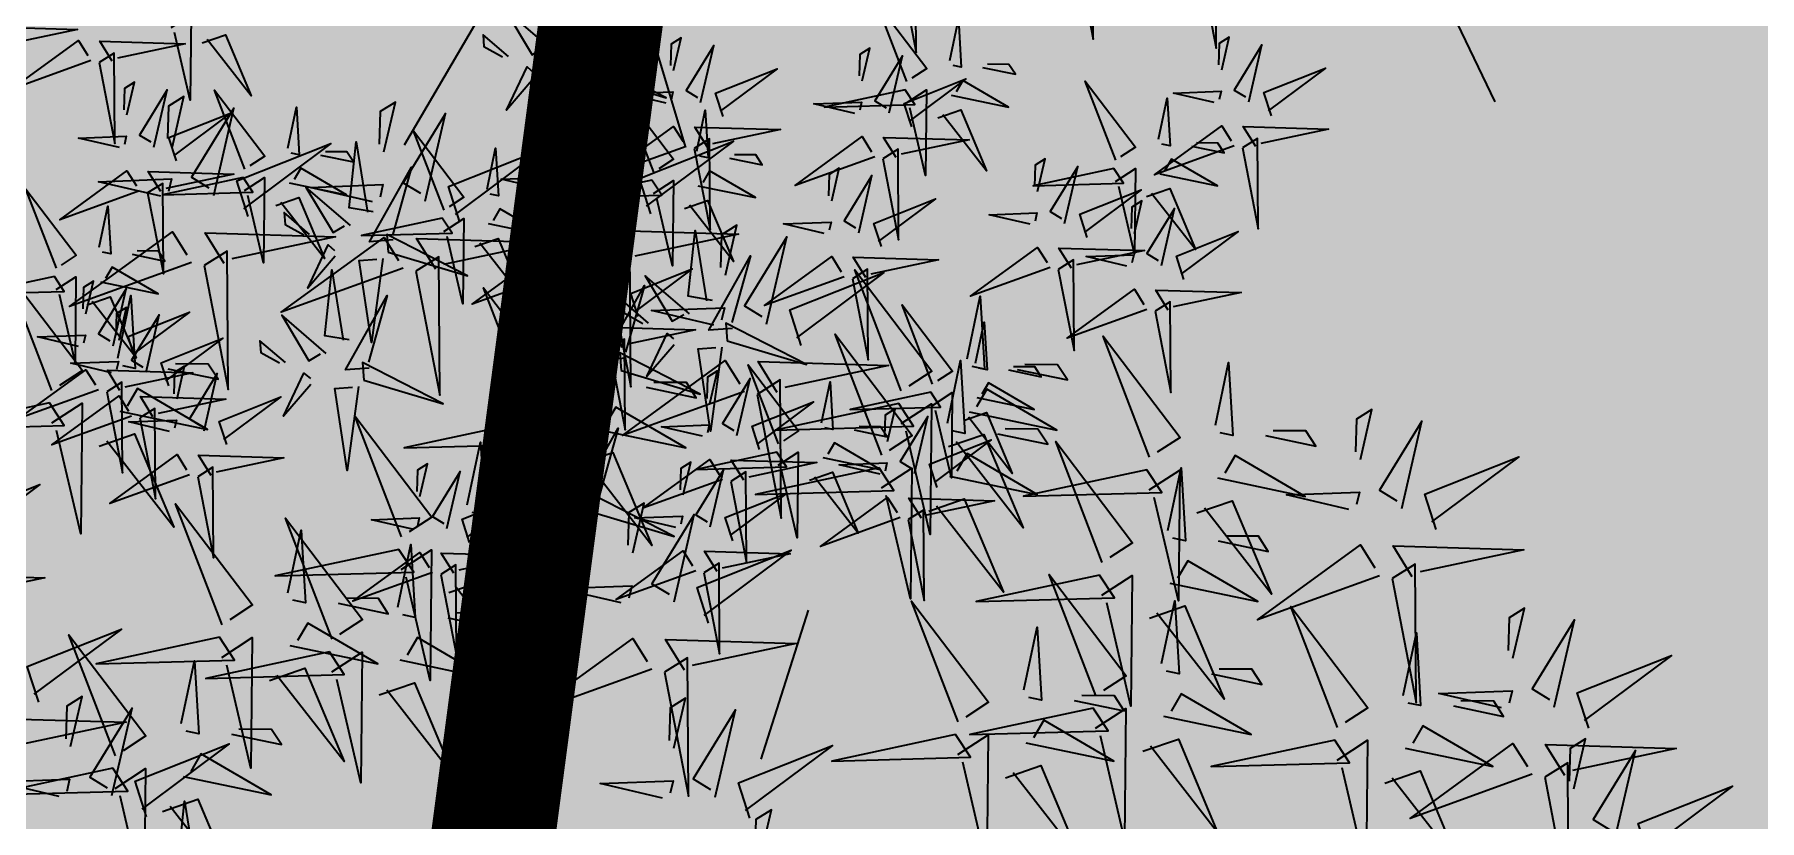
# Model space of a CAD drawing. Header units: millimetres. Extents: x -176651 to 424033, y -469666 to 486614.
# Drawn here: x 113558 to 114115, y 101432 to 101686 of the extents above; entities that cross this region are included whole.
import ezdxf

# ---------------------------------------------------------------- set-up
doc = ezdxf.new("R2010")
doc.units = ezdxf.units.MM
doc.linetypes.add('1625E_Roof Plan$0$DASHED', pattern=[0.75, 0.5, -0.25])
doc.layers.add('1625_East Villa$0$ad-Landscape', color=8, linetype='Continuous', lineweight=35)
doc.layers.add('1625_East Villa$0$ad-Verandah', color=8, linetype='Continuous')
doc.layers.add('1625E_Roof Plan$0$ad-Secondary Roof', color=8, linetype='Continuous')

# ---------------------------------------------------------------- blocks, each defined once
blk = doc.blocks.new('1625_East Villa$0$A$C06C421F0')
at = {"layer": '1625_East Villa$0$ad-Landscape'}
blk.add_lwpolyline([(359.97, 353.42, 35.98, 14.39, 0), (298.66, 288.34, 14.39, 0.72, 0), (232.52, 277.95, 0, 0, 0), (271.88, 277.95, 0, 0, 0), (247.36, 195.69, 0, 0, 0), (252.2, 178.52, 0, 0, 0), (340.29, 120.22, 0, 0, 0), (315.77, 140.56, 0, 0, 0), (359.97, 144.17, 0, 0, 0), (315.77, 140.56, 0, 0, 0), (252.2, 178.52, 0, 0, 0), (286.4, 71.86, 0, 0, 0), (237.36, 27.57, 0, 0, 0), (288.98, 71.86, 0, 0, 0), (301.25, 27.57, 0, 0, 0), (293.82, 6.78, 0, 0, 0), (306.09, 27.57, 0, 0, 0), (347.71, 3.62, 0, 0, 0), (306.09, 27.57, 0, 0, 0), (396.76, 0, 0, 0, 0)], format="xyseb", dxfattribs=at)
blk.add_lwpolyline([(441.94, 239.94), (465.89, 220.25), (469.51, 137), (462.28, 109.9), (445.1, 73.12), (424.76, 41.49), (400.81, 4.71)], dxfattribs=at)
blk = doc.blocks.new('1625_East Villa$0$bamboo')
at = {"layer": '1625_East Villa$0$ad-Landscape', "color": 76}
for p, q in [((43.5, 73), (278.2, 631.2)), ((-12.4, 39.5), (-247.1, 564.2))]:
    blk.add_line(p, q, dxfattribs=at)
at = {"layer": '1625_East Villa$0$ad-Landscape', "color": 62}
blk.add_line((-124.2, -652.6), (-157.7, -842.3), dxfattribs=at)
at = {"layer": '1625_East Villa$0$ad-Landscape', "color": 76}
for points in [[(103.7, 1424.7), (54.4, 1572.3), (77.9, 1403.4), (103.7, 1424.7)], [(-387.8, 1356.5), (-437.1, 1504.1), (-413.6, 1335.2), (-387.8, 1356.5)], [(119.4, 1423.2), (261.4, 1496.7), (147.9, 1388.7), (126.6, 1414.5)], [(581.6, 1302), (532.2, 1449.6), (555.7, 1280.7), (581.6, 1302)], [(-372, 1355), (-230.1, 1428.5), (-343.6, 1320.5), (-364.9, 1346.4)], [(-160.7, 1284.9), (-160, 1444.8), (-116.9, 1294.1), (-149.7, 1287.2)], [(79.4, 1419.1), (107.8, 1384.6), (-52.4, 1368.4), (70.8, 1412)], [(597.3, 1300.4), (739.2, 1374), (625.7, 1265.9), (604.4, 1291.8)], [(-756.4, 1206.5), (-805.8, 1354.1), (-782.2, 1185.2), (-756.4, 1206.5)], [(-412.1, 1350.9), (-383.7, 1316.4), (-543.9, 1300.2), (-420.7, 1343.8)], [(-70.9, 1292.4), (-27.7, 1358.5), (-55.4, 1272.9), (-68.6, 1281.5)], [(57.7, 1357.7), (77.5, 1316.1), (-31.5, 1255.3), (64.8, 1349.1)], [(167.7, 1347.1), (246.3, 1339.5), (157.6, 1324.2), (159.1, 1340)], [(704.4, 1206.5), (655.1, 1354.1), (678.6, 1185.2), (704.4, 1206.5)], [(-415.1, 1179.2), (-464.4, 1326.8), (-440.9, 1157.9), (-415.1, 1179.2)], [(103.3, 1337.4), (92.8, 1227.4), (133.3, 1318.7), (110.4, 1328.8)], [(772.7, 1165.6), (723.3, 1313.2), (746.9, 1144.3), (772.7, 1165.6)], [(-740.7, 1205), (-598.8, 1278.5), (-712.2, 1170.5), (-733.6, 1196.4)], [(-433.8, 1289.5), (-414, 1248), (-523, 1187.1), (-426.7, 1280.9)], [(-323.8, 1278.9), (-245.2, 1271.3), (-333.9, 1256.1), (-332.4, 1271.8)], [(-169.3, 1271.7), (-323, 1296.4), (-162.4, 1238.9), (-169.3, 1271.7)], [(161.7, 1284.2), (155.7, 1221.3), (172.9, 1235.5), (168.8, 1275.6)], [(557.2, 1296.4), (585.7, 1261.9), (425.4, 1245.7), (548.6, 1289.3)], [(720.2, 1205), (862.1, 1278.5), (748.6, 1170.5), (727.3, 1196.4)], [(-500.1, 1137.3), (-534, 1108.2), (-553.5, 1268), (-507.4, 1145.8)], [(-388.2, 1269.3), (-398.7, 1159.2), (-358.2, 1250.5), (-381.1, 1260.6)], [(-175.7, 1247.6), (-131.9, 1256.8), (-191.9, 1107.3), (-173.4, 1236.6)], [(-18, 1257.9), (35, 1223.4), (30.4, 1245.3), (-7, 1260.2)], [(-561.9, 1157.8), (-603.1, 1137.1), (-666.2, 1244.8), (-570.4, 1150.5)], [(-399.4, 1177.7), (-257.4, 1251.3), (-370.9, 1143.2), (-392.2, 1169.1)], [(-92.2, 1230.9), (0.4, 1170.5), (-61.7, 1248.7), (-81.3, 1233.2)], [(303.5, 1094), (304.2, 1253.9), (347.3, 1103.2), (314.4, 1096.3)], [(535.5, 1235), (555.3, 1193.4), (446.4, 1132.5), (542.6, 1226.4)], [(788.4, 1164.1), (930.3, 1237.6), (816.9, 1129.6), (795.5, 1155.5)], [(-329.8, 1216), (-335.8, 1153.1), (-318.6, 1167.3), (-322.7, 1207.4)], [(581.2, 1214.7), (570.7, 1104.6), (611.1, 1195.9), (588.3, 1206.1)], [(645.6, 1224.3), (724.2, 1216.7), (635.4, 1201.5), (637, 1217.2)], [(-780.7, 1200.9), (-752.3, 1166.4), (-912.5, 1150.2), (-789.3, 1193.8)], [(-131.4, 1199.8), (-85.3, 1198.1), (-81.9, 1073.4), (-120.4, 1202.1)], [(680.1, 1200.9), (708.6, 1166.4), (548.3, 1150.2), (671.5, 1193.8)], [(-439.4, 1173.7), (-411, 1139.2), (-571.2, 1122.9), (-448, 1166.6)], [(-174.3, 1012.2), (-173.7, 1172.1), (-130.6, 1021.4), (-163.4, 1014.5)], [(-494, 1113.1), (-347.5, 1165.5), (-515.9, 1138.5), (-494, 1113.1)], [(393.3, 1101.5), (436.5, 1167.6), (408.8, 1082), (395.6, 1090.6)], [(748.4, 1160), (776.8, 1125.5), (616.6, 1109.3), (739.8, 1152.9)], [(639.6, 1161.5), (633.5, 1098.6), (650.8, 1112.8), (646.7, 1152.8)], [(-802.5, 1139.6), (-782.6, 1098), (-891.6, 1037.1), (-795.3, 1130.9)], [(-692.4, 1128.9), (-613.8, 1121.3), (-702.5, 1106.1), (-701, 1121.8)], [(658.4, 1139.6), (678.2, 1098), (569.2, 1037.1), (665.5, 1130.9)], [(768.4, 1128.9), (847.1, 1121.3), (758.3, 1106.1), (759.8, 1121.8)], [(-773.2, 987.3), (-807.1, 958.2), (-826.6, 1118), (-780.4, 995.8)], [(-756.8, 1119.3), (-767.3, 1009.2), (-726.8, 1100.5), (-749.7, 1110.6)], [(-581.3, 1111.7), (-691.5, 1120), (-599.4, 1081.4), (-589.8, 1104.4)], [(-461.1, 1112.3), (-441.3, 1070.7), (-550.3, 1009.8), (-454, 1103.7)], [(-155.7, 961.1), (-205, 1108.7), (-181.5, 939.8), (-155.7, 961.1)], [(294.9, 1080.8), (141.2, 1105.5), (301.8, 1048), (294.9, 1080.8)], [(704, 1119.3), (693.5, 1009.2), (734, 1100.5), (711.2, 1110.6)], [(892.5, 987.3), (858.6, 958.2), (839.1, 1118), (885.2, 995.8)], [(-495.2, 1097.3), (-418.8, 957), (-529.1, 1068.2), (-503.7, 1090.1)], [(-415.5, 1092), (-426, 981.9), (-385.5, 1073.2), (-408.4, 1083.4)], [(-365.5, 930.4), (-364.8, 1090.2), (-321.7, 939.6), (-354.5, 932.7)], [(-351.1, 1101.6), (-272.5, 1094), (-361.2, 1078.8), (-359.7, 1094.5)], [(-84.5, 1019.7), (-41.3, 1085.8), (-69, 1000.1), (-82.2, 1008.8)], [(726.6, 1098.6), (746.5, 1057), (637.5, 996.2), (733.8, 1090)], [(830.7, 1007.8), (789.5, 987.1), (726.4, 1094.8), (822.2, 1000.5)], [(836.7, 1088), (915.3, 1080.4), (826.6, 1065.2), (828.1, 1080.9)], [(-698.4, 1066), (-704.4, 1003.1), (-687.2, 1017.3), (-691.3, 1057.4)], [(288.5, 1056.7), (332.3, 1065.9), (272.3, 916.4), (290.8, 1045.7)], [(446.2, 1067), (499.2, 1032.5), (494.6, 1054.4), (457.2, 1069.3)], [(762.4, 1066), (756.4, 1003.1), (773.6, 1017.3), (769.5, 1057.4)], [(772.3, 1078.4), (761.8, 968.3), (802.3, 1059.6), (779.4, 1069.7)], [(-633.3, 1052.3), (-696.3, 1057), (-681.8, 1040.1), (-641.8, 1045)], [(-570.3, 1047.5), (-576.3, 968.8), (-593.4, 1057.2), (-577.6, 1056)], [(372, 1040), (464.6, 979.6), (402.5, 1057.8), (382.9, 1042.3)], [(-357.1, 1038.7), (-363.1, 975.8), (-345.9, 990), (-350, 1030.1)], [(-183, 999), (-336.7, 1023.7), (-176.1, 966.2), (-183, 999)], [(-140, 959.5), (2, 1033.1), (-111.5, 925), (-132.8, 950.9)], [(830.7, 1025.1), (824.7, 962.2), (841.9, 976.4), (837.8, 1016.5)], [(-767.1, 963.1), (-620.5, 1015.5), (-788.9, 988.5), (-767.1, 963.1)], [(-275.7, 937.9), (-232.5, 1004), (-260.1, 918.3), (-273.4, 927)], [(289.9, 848.6), (290.5, 1008.4), (333.6, 857.8), (300.8, 850.9)], [(332.8, 1008.9), (378.9, 1007.2), (382.3, 882.5), (343.8, 1011.2)], [(898.5, 963.1), (1045.1, 1015.5), (876.7, 988.5), (898.5, 963.1)], [(-189.3, 974.8), (-145.6, 984), (-205.5, 834.6), (-187, 963.9)], [(-31.6, 985.2), (21.3, 950.7), (16.7, 972.5), (-20.7, 987.5)], [(-105.9, 958.2), (-13.2, 897.8), (-75.4, 976), (-94.9, 960.5)], [(811.3, 961.7), (701, 970), (793.1, 931.4), (802.8, 954.4)], [(-768.3, 947.3), (-691.9, 807), (-802.2, 918.2), (-776.8, 940.1)], [(-374.1, 917.2), (-527.8, 941.9), (-367.2, 884.4), (-374.1, 917.2)], [(-180, 955.5), (-151.6, 921), (-311.8, 904.8), (-188.6, 948.4)], [(897.3, 947.3), (973.8, 807), (863.4, 918.2), (888.9, 940.1)], [(-592.6, 770.2), (-641.9, 917.8), (-618.4, 748.9), (-592.6, 770.2)], [(-145, 927.1), (-99, 925.4), (-95.6, 800.6), (-134.1, 929.4)], [(379.6, 856.1), (422.9, 922.2), (395.2, 836.5), (381.9, 845.1)], [(745.4, 783.8), (696, 931.4), (719.6, 762.5), (745.4, 783.8)], [(-380.5, 893), (-336.7, 902.2), (-396.6, 752.7), (-378.2, 882.1)], [(-297, 876.4), (-204.4, 816), (-266.5, 894.2), (-286.1, 878.7)], [(-201.7, 894.1), (-181.9, 852.5), (-290.9, 791.6), (-194.6, 885.5)], [(-222.7, 903.4), (-169.8, 868.9), (-174.4, 890.7), (-211.8, 905.7)], [(182.5, 782.8), (148.6, 753.6), (129.1, 913.5), (175.2, 791.2)], [(759.2, 902.3), (696.2, 907), (710.8, 890.1), (750.8, 895)], [(822.2, 897.5), (816.2, 818.8), (799.2, 907.2), (815, 906)], [(-156.1, 873.8), (-166.6, 763.7), (-126.1, 855), (-149, 865.2)], [(-91.7, 883.5), (-13.1, 875.8), (-101.8, 860.6), (-100.3, 876.4)], [(120.7, 803.3), (79.5, 782.6), (16.5, 890.3), (112.2, 796)], [(564.8, 755.5), (530.9, 726.4), (511.4, 886.2), (557.5, 764)], [(281.2, 835.4), (127.5, 860.1), (288.1, 802.6), (281.2, 835.4)], [(503, 776), (461.8, 755.3), (398.7, 863), (494.5, 768.7)], [(761.1, 782.3), (903, 855.8), (789.6, 747.8), (768.2, 773.7)], [(-576.8, 768.6), (-434.9, 842.2), (-548.4, 734.1), (-569.7, 760)], [(-336.2, 845.3), (-290.1, 843.6), (-286.7, 718.8), (-325.2, 847.6)], [(-97.7, 820.6), (-103.7, 757.7), (-86.5, 771.9), (-90.6, 811.9)], [(188.6, 758.6), (335.2, 810.9), (166.8, 784), (188.6, 758.6)], [(274.9, 811.2), (318.6, 820.4), (258.7, 670.9), (277.2, 800.3)], [(358.3, 794.5), (451, 734.2), (388.8, 812.4), (369.3, 796.8)], [(432.6, 821.6), (485.5, 787.1), (480.9, 808.9), (443.5, 823.9)], [(-199.8, 660.1), (-233.7, 630.9), (-253.2, 790.8), (-207, 668.5)], [(-959.1, 700.5), (-817.2, 774), (-930.7, 666), (-952, 691.8)], [(-261.6, 680.5), (-302.7, 659.9), (-365.8, 767.6), (-270, 673.2)], [(101.4, 757.2), (-8.9, 765.5), (83.2, 726.9), (92.9, 749.9)], [(319.2, 763.5), (365.2, 761.8), (368.6, 637), (330.1, 765.8)], [(570.9, 731.3), (717.4, 783.7), (549, 756.7), (570.9, 731.3)], [(721.1, 778.2), (749.5, 743.7), (589.3, 727.5), (712.5, 771.1)], [(-616.9, 764.6), (-588.5, 730.1), (-748.7, 713.9), (-625.5, 757.5)], [(187.4, 742.8), (263.8, 602.4), (153.5, 713.7), (178.9, 735.5)], [(483.6, 729.9), (373.4, 738.2), (465.5, 699.6), (475.2, 722.6)], [(-638.6, 703.2), (-618.8, 661.6), (-727.8, 600.7), (-631.5, 694.6)], [(-264.9, 565.6), (-314.3, 713.2), (-290.7, 544.3), (-264.9, 565.6)], [(49.3, 697.7), (-13.7, 702.5), (0.8, 685.5), (40.8, 690.4)], [(112.3, 693), (106.3, 614.2), (89.3, 702.6), (105, 701.5)], [(569.7, 715.5), (646.1, 575.2), (535.8, 686.4), (561.2, 708.3)], [(699.3, 716.8), (719.2, 675.2), (610.2, 614.4), (706.4, 708.2)], [(809.4, 706.2), (888, 698.6), (799.3, 683.4), (800.8, 699.1)], [(-619.9, 538.4), (-669.2, 686), (-645.7, 517), (-619.9, 538.4)], [(-593, 682.9), (-603.5, 572.8), (-563, 664.1), (-585.9, 674.3)], [(-528.6, 692.6), (-450, 684.9), (-538.7, 669.7), (-537.2, 685.5)], [(-193.7, 635.8), (-47.1, 688.2), (-215.5, 661.2), (-193.7, 635.8)], [(745, 696.6), (734.5, 586.5), (774.9, 677.8), (752.1, 687.9)], [(868.3, 552), (818.9, 699.6), (842.4, 530.7), (868.3, 552)], [(431.6, 670.5), (368.6, 675.2), (383.1, 658.2), (423.1, 663.2)], [(494.6, 665.7), (488.6, 587), (471.6, 675.4), (487.3, 674.2)], [(-280.9, 634.5), (-391.2, 642.7), (-299.1, 604.1), (-289.4, 627.2)], [(-249.2, 564.1), (-107.3, 637.7), (-220.7, 529.6), (-242.1, 555.5)], [(803.4, 643.3), (797.4, 580.4), (814.6, 594.6), (810.5, 634.7)], [(-534.6, 629.7), (-540.6, 566.8), (-523.4, 581), (-527.5, 621)], [(-194.9, 620.1), (-118.4, 479.7), (-228.8, 591), (-203.4, 612.8)], [(-37.8, 466.8), (-37.2, 626.6), (5.9, 476), (-26.9, 469.1)], [(884, 550.5), (1025.9, 624), (912.4, 516), (891.1, 541.8)], [(-604.1, 536.8), (-462.2, 610.4), (-575.7, 502.3), (-597, 528.2)], [(742.3, 469.2), (708.4, 440), (688.9, 599.9), (735, 477.6)], [(-333, 575), (-396, 579.7), (-381.4, 562.8), (-341.5, 567.7)], [(-270, 570.3), (-276, 491.5), (-293, 579.9), (-277.2, 578.7)], [(680.5, 489.6), (639.3, 469), (576.2, 576.7), (672, 482.3)], [(-650.3, 428.2), (-684.2, 399.1), (-703.7, 559), (-657.6, 436.7)], [(-289.2, 560), (-260.8, 525.6), (-421, 509.3), (-297.8, 552.9)], [(-712.1, 448.7), (-753.3, 428.1), (-816.4, 535.7), (-720.6, 441.4)], [(-644.2, 532.8), (-615.8, 498.3), (-776, 482), (-652.8, 525.7)], [(52, 474.3), (95.2, 540.4), (67.5, 454.7), (54.3, 463.3)], [(843.9, 546.4), (872.4, 511.9), (712.1, 495.7), (835.3, 539.3)], [(1048.7, 546.4), (1077.2, 511.9), (916.9, 495.7), (1040.1, 539.3)], [(-311, 498.7), (-291.1, 457.1), (-400.1, 396.2), (-303.9, 490)], [(-665.9, 471.4), (-646.1, 429.8), (-755.1, 368.9), (-658.8, 462.8)], [(-265.3, 478.4), (-275.8, 368.3), (-235.4, 459.6), (-258.2, 469.8)], [(-200.9, 488), (-122.3, 480.4), (-211, 465.2), (-209.5, 480.9)], [(-46.5, 453.6), (-200.1, 478.3), (-39.6, 420.8), (-46.5, 453.6)], [(-644.2, 404), (-497.6, 456.4), (-666, 429.4), (-644.2, 404)], [(-620.3, 451.1), (-630.8, 341), (-590.3, 432.3), (-613.2, 442.5)], [(-555.9, 460.7), (-477.3, 453.1), (-566, 437.9), (-564.5, 453.6)], [(-206.9, 425.1), (-212.9, 362.2), (-195.7, 376.4), (-199.8, 416.5)], [(-52.8, 429.4), (-9, 438.6), (-69, 289.1), (-50.5, 418.5)], [(30.7, 412.7), (123.3, 352.4), (61.2, 430.6), (41.6, 415)], [(104.9, 439.8), (157.9, 405.3), (153.3, 427.1), (115.9, 442.1)], [(-731.5, 402.7), (-841.7, 410.9), (-749.6, 372.3), (-739.9, 395.4)], [(-645.4, 388.3), (-569, 247.9), (-679.3, 359.1), (-653.9, 381)], [(-561.9, 397.8), (-567.9, 334.9), (-550.7, 349.1), (-554.8, 389.2)], [(-783.5, 343.2), (-846.5, 347.9), (-832, 331), (-792, 335.9)], [(-720.5, 338.5), (-726.5, 259.7), (-743.5, 348.1), (-727.8, 346.9)], [(-606.2, 183.8), (-655.6, 331.4), (-632, 162.5), (-606.2, 183.8)], [(524, -381.9), (570, -383.6), (573.4, -508.4), (534.9, -379.6)], [(660.4, -512.6), (626.5, -541.8), (607, -381.9), (653.1, -504.2)], [(598.6, -492.1), (557.4, -512.8), (494.3, -405.1), (590.1, -499.4)], [(617.4, -483.1), (637.2, -524.7), (528.3, -585.6), (624.5, -491.7)], [(666.4, -536.8), (813, -484.5), (644.6, -511.4), (666.4, -536.8)], [(663.1, -503.4), (652.6, -613.5), (693, -522.2), (670.2, -512)], [(727.5, -493.8), (806.1, -501.4), (717.4, -516.6), (718.9, -500.9)], [(-138.6, -529.4), (-144.7, -592.3), (-127.4, -578.1), (-131.5, -538)], [(579.2, -538.2), (468.9, -529.9), (561.1, -568.5), (570.7, -545.5)], [(665.2, -552.6), (741.7, -693), (631.3, -581.7), (656.8, -559.9)], [(789.3, -544.5), (817.8, -578.9), (657.5, -595.2), (780.7, -551.6)], [(-363.6, -689.9), (-397.5, -719), (-417, -559.2), (-370.9, -681.4)], [(414.6, -689.9), (380.7, -719), (361.2, -559.2), (407.3, -681.4)], [(551.1, -689.9), (517.2, -719), (497.7, -559.2), (543.9, -681.4)], [(721.5, -556.7), (715.5, -619.6), (732.7, -605.4), (728.6, -565.3)], [(767.6, -605.8), (787.4, -647.4), (678.5, -708.3), (774.7, -614.5)], [(912.2, -708.1), (940.6, -742.6), (780.4, -758.8), (903.6, -715.2)], [(890.5, -769.5), (910.3, -811.1), (801.3, -871.9), (897.6, -778.1)], [(796.9, -949), (763, -978.1), (743.5, -818.2), (789.6, -940.5)], [(735.1, -928.5), (693.9, -949.2), (630.8, -841.5), (726.6, -935.8)], [(803, -973.2), (949.5, -920.8), (781.1, -947.8), (803, -973.2)], [(801.8, -988.9), (878.2, -1129.3), (767.9, -1018.1), (793.3, -996.2)], [(726.7, -1038.7), (720.7, -1117.5), (703.7, -1029.1), (719.4, -1030.3)], [(651.9, -1167.6), (793.8, -1094.1), (680.3, -1202.1), (659, -1176.3)], [(700.2, -1243.7), (778.8, -1251.3), (690.1, -1266.6), (691.6, -1250.8)]]:
    blk.add_lwpolyline(points, dxfattribs=at)
at = {"layer": '1625_East Villa$0$ad-Landscape', "color": 62}
for points in [[(-835, 1007.8), (-876.2, 987.1), (-939.2, 1094.8), (-843.4, 1000.5)], [(-854.3, 961.7), (-964.6, 970), (-872.5, 931.4), (-862.8, 954.4)], [(-1166, 756.5), (-1215.3, 904.1), (-1191.8, 735.2), (-1166, 756.5)], [(-906.4, 902.3), (-969.4, 907), (-954.8, 890.1), (-914.9, 895)], [(-843.4, 897.5), (-849.4, 818.8), (-866.4, 907.2), (-850.7, 906)], [(-974.8, 702), (-1024.2, 849.6), (-1000.7, 680.7), (-974.8, 702)], [(-1150.2, 755), (-1008.3, 828.6), (-1121.8, 720.5), (-1143.1, 746.4)], [(-1190.3, 750.9), (-1161.9, 716.5), (-1322.1, 700.2), (-1198.9, 743.8)], [(-1212, 689.6), (-1192.2, 648), (-1301.2, 587.1), (-1204.9, 680.9)], [(-999.2, 696.4), (-970.7, 661.9), (-1131, 645.7), (-1007.8, 689.3)], [(-1166.4, 669.3), (-1176.9, 559.2), (-1136.4, 650.5), (-1159.3, 660.7)], [(-1102, 678.9), (-1023.4, 671.3), (-1112.1, 656.1), (-1110.6, 671.8)], [(-1059.9, 523.7), (-1093.8, 494.6), (-1113.3, 654.4), (-1067.1, 532.2)], [(-1121.7, 544.2), (-1162.9, 523.5), (-1225.9, 631.2), (-1130.2, 536.9)], [(-1020.9, 635), (-1001.1, 593.4), (-1110, 532.6), (-1013.8, 626.4)], [(-910.8, 624.4), (-832.2, 616.8), (-921, 601.5), (-919.5, 617.3)], [(-1108, 616), (-1114, 553.1), (-1096.8, 567.3), (-1100.9, 607.4)], [(-975.2, 614.7), (-985.8, 504.7), (-945.3, 596), (-968.1, 606.1)], [(-1288.8, 429.3), (-1338.2, 576.9), (-1314.7, 408), (-1288.8, 429.3)], [(-916.9, 561.5), (-922.9, 498.6), (-905.6, 512.8), (-909.7, 552.9)], [(-1053.8, 499.5), (-907.2, 551.9), (-1075.6, 524.9), (-1053.8, 499.5)], [(-1273.1, 427.7), (-1131.2, 501.3), (-1244.7, 393.3), (-1266, 419.1)], [(-1141, 498.1), (-1251.3, 506.4), (-1159.2, 467.8), (-1149.5, 490.8)], [(-1055, 483.7), (-978.6, 343.4), (-1088.9, 454.6), (-1063.5, 476.4)], [(-1193.1, 438.6), (-1256.1, 443.4), (-1241.5, 426.4), (-1201.6, 431.4)], [(-1130.1, 433.9), (-1136.1, 355.2), (-1153.1, 443.6), (-1137.4, 442.4)], [(-1313.2, 423.7), (-1284.7, 389.2), (-1445, 373), (-1321.8, 416.6)], [(-1334.9, 362.3), (-1315.1, 320.7), (-1424, 259.8), (-1327.8, 353.7)], [(-1289.2, 342), (-1299.8, 231.9), (-1259.3, 323.3), (-1282.1, 333.4)], [(-1224.9, 351.7), (-1146.2, 344), (-1235, 328.8), (-1233.5, 344.6)], [(-1230.9, 288.8), (-1236.9, 225.9), (-1219.6, 240.1), (-1223.8, 280.1)], [(-933.9, 115.6), (-983.2, 263.3), (-959.7, 94.3), (-933.9, 115.6)], [(-1166, 102), (-1215.3, 249.6), (-1191.8, 80.7), (-1166, 102)], [(-425.4, -669.4), (-466.6, -690.1), (-529.7, -582.4), (-433.9, -676.7)], [(-119.8, -578.6), (-100, -620.2), (-209, -681), (-112.7, -587.2)], [(-9.8, -589.2), (68.8, -596.8), (-19.9, -612), (-18.4, -596.3)], [(352.8, -669.4), (311.6, -690.1), (248.5, -582.4), (344.3, -676.7)], [(489.3, -669.4), (448.2, -690.1), (385.1, -582.4), (480.9, -676.7)], [(527.1, -597.7), (464.1, -593), (478.7, -609.9), (518.7, -605)], [(590.2, -602.4), (584.1, -681.2), (567.1, -592.8), (582.9, -593.9)], [(-1084.1, -757), (-1133.4, -609.4), (-1109.9, -778.4), (-1084.1, -757)], [(-827.8, -744.4), (-861.7, -773.6), (-881.2, -613.7), (-835.1, -736)], [(-527.4, -744.4), (-561.3, -773.6), (-580.8, -613.7), (-534.7, -736)], [(-74.2, -598.9), (-84.7, -708.9), (-44.2, -617.6), (-67, -607.5)], [(8.2, -743.4), (-41.2, -595.8), (-17.7, -764.7), (8.2, -743.4)], [(-889.6, -724), (-930.8, -744.6), (-993.8, -636.9), (-898.1, -731.2)], [(-589.2, -724), (-630.4, -744.6), (-693.5, -636.9), (-597.7, -731.2)], [(-15.8, -652.1), (-21.8, -715), (-4.6, -700.8), (-8.7, -660.7)], [(-1225.7, -674), (-1205.9, -715.6), (-1314.8, -776.5), (-1218.6, -682.6)], [(-357.5, -714.1), (-210.9, -661.7), (-379.3, -688.7), (-357.5, -714.1)], [(23.9, -744.9), (165.8, -671.4), (52.3, -779.4), (31, -753.6)], [(420.7, -714.1), (567.3, -661.7), (398.9, -688.7), (420.7, -714.1)], [(557.2, -714.1), (703.8, -661.7), (535.4, -688.7), (557.2, -714.1)], [(-1180, -694.3), (-1190.5, -804.4), (-1150.1, -713.1), (-1172.9, -702.9)], [(-1068.3, -758.6), (-926.4, -685), (-1039.9, -793.1), (-1061.2, -767.2)], [(346.4, -826.2), (312.4, -855.4), (293, -695.5), (339.1, -817.8)], [(-821.7, -768.6), (-675.1, -716.3), (-843.5, -743.3), (-821.7, -768.6)], [(-444.7, -715.5), (-555, -707.2), (-462.9, -745.8), (-453.2, -722.8)], [(-521.3, -768.6), (-374.8, -716.3), (-543.2, -743.3), (-521.3, -768.6)], [(284.5, -805.8), (243.4, -826.4), (180.3, -718.7), (276.1, -813.1)], [(333.5, -715.5), (223.2, -707.2), (315.3, -745.8), (325, -722.8)], [(470, -715.5), (359.7, -707.2), (451.8, -745.8), (461.5, -722.8)], [(-358.7, -729.9), (-282.3, -870.2), (-392.6, -759), (-367.2, -737.1)], [(419.5, -729.9), (495.9, -870.2), (385.6, -759), (411, -737.1)], [(556, -729.9), (632.4, -870.2), (522.1, -759), (547.5, -737.1)], [(-1108.4, -762.6), (-1079.9, -797.1), (-1240.2, -813.4), (-1117, -769.7)], [(-1121.6, -747.6), (-1127.7, -810.5), (-1110.4, -796.3), (-1114.5, -756.2)], [(-908.9, -770), (-1019.2, -761.8), (-927.1, -800.3), (-917.4, -777.3)], [(-608.6, -770), (-718.8, -761.8), (-626.7, -800.3), (-617.1, -777.3)], [(-16.2, -749), (12.3, -783.5), (-148, -799.7), (-24.8, -756.1)], [(-822.9, -784.4), (-746.5, -924.8), (-856.8, -813.5), (-831.4, -791.7)], [(-513.8, -908.1), (-547.7, -937.2), (-567.2, -777.3), (-521, -899.6)], [(-496.8, -774.9), (-559.8, -770.2), (-545.3, -787.1), (-505.3, -782.2)], [(-522.5, -784.4), (-446.1, -924.8), (-556.4, -813.5), (-531, -791.7)], [(-433.8, -779.7), (-439.8, -858.4), (-456.8, -770), (-441.1, -771.2)], [(281.4, -774.9), (218.4, -770.2), (232.9, -787.1), (272.9, -782.2)], [(344.4, -779.7), (338.4, -858.4), (321.4, -770), (337.1, -771.2)], [(417.9, -774.9), (354.9, -770.2), (369.5, -787.1), (409.4, -782.2)], [(480.9, -779.7), (474.9, -858.4), (457.9, -770), (473.7, -771.2)], [(-575.6, -887.6), (-616.8, -908.3), (-679.8, -800.6), (-584, -894.9)], [(352.4, -850.5), (499, -798.1), (330.6, -825.1), (352.4, -850.5)], [(-1130.1, -824), (-1110.3, -865.6), (-1219.3, -926.5), (-1123, -832.6)], [(-961, -829.5), (-1024, -824.8), (-1009.5, -841.7), (-969.5, -836.8)], [(-898, -834.2), (-904, -913), (-921, -824.6), (-905.3, -825.7)], [(-865.6, -975.2), (-915, -827.6), (-891.5, -996.5), (-865.6, -975.2)], [(-660.6, -829.5), (-723.6, -824.8), (-709.1, -841.7), (-669.1, -836.8)], [(-597.6, -834.2), (-603.6, -913), (-620.7, -824.6), (-604.9, -825.7)], [(-37.9, -810.4), (-18.1, -852), (-127, -912.8), (-30.8, -819)], [(72.2, -821), (150.8, -828.6), (62, -843.8), (63.5, -828.1)], [(-1084.5, -844.3), (-1095, -954.4), (-1054.5, -863.1), (-1077.3, -852.9)], [(-1020.1, -834.7), (-941.4, -842.3), (-1030.2, -857.5), (-1028.7, -841.8)], [(7.8, -830.7), (-2.8, -940.7), (37.7, -849.4), (14.9, -839.3)], [(265.2, -851.8), (154.9, -843.6), (247, -882.2), (256.7, -859.1)], [(351.2, -866.2), (427.7, -1006.6), (317.3, -895.4), (342.8, -873.5)], [(-507.7, -932.3), (-361.1, -879.9), (-529.5, -906.9), (-507.7, -932.3)], [(-227.1, -1003.5), (-261, -1032.7), (-280.5, -872.8), (-234.3, -995)], [(66.1, -883.9), (60.1, -946.8), (77.4, -932.6), (73.3, -892.5)], [(209.8, -1003.5), (175.9, -1032.7), (156.4, -872.8), (202.6, -995)], [(-1026.1, -897.6), (-1032.1, -960.5), (-1014.9, -946.3), (-1019, -906.2)], [(-849.9, -976.7), (-708, -903.2), (-821.4, -1011.2), (-842.8, -985.4)], [(-554.7, -1044.4), (-588.6, -1073.6), (-608.1, -913.7), (-562, -1036)], [(-288.9, -983), (-330, -1003.7), (-393.1, -896), (-297.3, -990.3)], [(148, -983), (106.8, -1003.7), (43.8, -896), (139.5, -990.3)], [(213.1, -911.3), (150.1, -906.6), (164.7, -923.5), (204.7, -918.6)], [(276.1, -916), (270.1, -994.8), (253.1, -906.4), (268.9, -907.6)], [(-594.9, -933.7), (-705.2, -925.4), (-613.1, -964), (-603.4, -940.9)], [(-616.5, -1023.9), (-657.7, -1044.6), (-720.8, -936.9), (-625, -1031.2)], [(-508.9, -948), (-432.5, -1088.4), (-542.8, -977.2), (-517.4, -955.3)], [(-240.7, -1085.3), (-274.6, -1114.5), (-294.1, -954.6), (-248, -1076.9)], [(-60.1, -1097.9), (-109.5, -950.3), (-85.9, -1119.2), (-60.1, -1097.9)], [(-221, -1027.7), (-74.4, -975.4), (-242.8, -1002.3), (-221, -1027.7)], [(215.9, -1027.7), (362.5, -975.4), (194.1, -1002.3), (215.9, -1027.7)], [(715.7, -974.6), (605.5, -966.3), (697.6, -1004.9), (707.3, -981.8)], [(-889.9, -980.8), (-861.5, -1015.3), (-1021.7, -1031.5), (-898.6, -987.9)], [(-647, -993.1), (-710, -988.4), (-695.4, -1005.3), (-655.5, -1000.4)], [(-584, -997.8), (-590, -1076.6), (-607, -988.2), (-591.3, -989.4)], [(-302.5, -1064.9), (-343.7, -1085.5), (-406.8, -977.8), (-311, -1072.1)], [(-548.6, -1068.6), (-402.1, -1016.3), (-570.5, -1043.2), (-548.6, -1068.6)], [(636.2, -1166.1), (586.8, -1018.5), (610.3, -1187.4), (636.2, -1166.1)], [(-308.2, -1029.1), (-418.5, -1020.8), (-326.4, -1059.4), (-316.7, -1036.4)], [(-44.4, -1099.5), (97.5, -1025.9), (-15.9, -1134), (-37.3, -1108.1)], [(128.7, -1029.1), (18.4, -1020.8), (110.5, -1059.4), (120.2, -1036.4)], [(663.7, -1034), (600.7, -1029.3), (615.2, -1046.2), (655.2, -1041.3)], [(-911.7, -1042.2), (-891.9, -1083.8), (-1000.8, -1144.6), (-904.6, -1050.8)], [(-866, -1062.5), (-876.5, -1172.5), (-836.1, -1081.2), (-858.9, -1071.1)], [(-801.6, -1052.8), (-723, -1060.4), (-811.7, -1075.7), (-810.2, -1059.9)], [(-635.9, -1070), (-746.1, -1061.7), (-654, -1100.3), (-644.4, -1077.3)], [(-234.6, -1109.5), (-88.1, -1057.2), (-256.5, -1084.1), (-234.6, -1109.5)], [(-222.2, -1043.5), (-145.8, -1183.9), (-256.1, -1072.6), (-230.7, -1050.8)], [(214.7, -1043.5), (291.1, -1183.9), (180.8, -1072.6), (206.2, -1050.8)], [(376.8, -1193.4), (327.4, -1045.8), (350.9, -1214.7), (376.8, -1193.4)], [(-360.3, -1088.6), (-423.3, -1083.8), (-408.7, -1100.8), (-368.8, -1095.8)], [(-297.3, -1093.3), (-303.3, -1172), (-320.3, -1083.6), (-304.5, -1084.8)], [(76.6, -1088.6), (13.6, -1083.8), (28.1, -1100.8), (68.1, -1095.8)], [(139.6, -1093.3), (133.6, -1172), (116.6, -1083.6), (132.3, -1084.8)], [(-549.8, -1084.4), (-473.4, -1224.8), (-583.8, -1113.5), (-558.3, -1091.7)], [(-321.9, -1110.9), (-432.1, -1102.7), (-340, -1141.2), (-330.3, -1118.2)], [(-84.4, -1103.5), (-56, -1138), (-216.2, -1154.2), (-93.1, -1110.6)], [(144.7, -1234.3), (95.3, -1086.7), (118.8, -1255.6), (144.7, -1234.3)], [(-807.6, -1115.7), (-813.6, -1178.6), (-796.4, -1164.4), (-800.5, -1124.4)], [(-687.9, -1129.5), (-751, -1124.7), (-736.4, -1141.7), (-696.4, -1136.8)], [(-624.9, -1134.2), (-630.9, -1213), (-648, -1124.6), (-632.2, -1125.7)], [(-235.8, -1125.3), (-159.4, -1265.7), (-269.7, -1154.4), (-244.3, -1132.6)], [(392.5, -1194.9), (534.4, -1121.4), (420.9, -1229.4), (399.6, -1203.5)], [(-373.9, -1170.4), (-436.9, -1165.7), (-422.4, -1182.6), (-382.4, -1177.7)], [(-310.9, -1175.1), (-316.9, -1253.9), (-334, -1165.5), (-318.2, -1166.6)], [(-106.2, -1164.9), (-86.3, -1206.5), (-195.3, -1267.4), (-99.1, -1173.5)], [(160.4, -1235.8), (302.3, -1162.3), (188.8, -1270.3), (167.5, -1244.4)], [(-60.5, -1185.2), (-71, -1295.3), (-30.6, -1204), (-53.4, -1193.8)], [(3.9, -1175.6), (82.5, -1183.2), (-6.2, -1198.4), (-4.7, -1182.7)], [(611.8, -1171.7), (640.3, -1206.2), (480.1, -1222.4), (603.2, -1178.8)], [(352.4, -1199), (380.9, -1233.5), (220.7, -1249.7), (343.8, -1206.1)], [(120.3, -1239.9), (148.8, -1274.4), (-11.4, -1290.6), (111.7, -1247)], [(-2.1, -1238.5), (-8.1, -1301.4), (9.1, -1287.1), (5, -1247.1)], [(590.1, -1233.1), (609.9, -1274.7), (501, -1335.5), (597.2, -1241.7)], [(635.8, -1253.4), (625.3, -1363.4), (665.7, -1272.1), (642.9, -1262)], [(330.7, -1260.4), (350.5, -1301.9), (241.6, -1362.8), (337.8, -1269)], [(440.8, -1271), (519.4, -1278.6), (430.7, -1293.8), (432.2, -1278.1)], [(376.4, -1280.6), (365.9, -1390.7), (406.3, -1299.4), (383.5, -1289.3)], [(98.6, -1301.3), (118.4, -1342.9), (9.5, -1403.7), (105.7, -1309.9)], [(208.7, -1311.9), (287.3, -1319.5), (198.6, -1334.7), (200.1, -1319)], [(694.2, -1306.6), (688.2, -1369.5), (705.4, -1355.3), (701.3, -1315.3)], [(144.3, -1321.5), (133.8, -1431.6), (174.2, -1340.3), (151.4, -1330.2)], [(434.8, -1333.9), (428.8, -1396.8), (446, -1382.6), (441.9, -1342.5)], [(202.7, -1374.8), (196.7, -1437.7), (213.9, -1423.5), (209.8, -1383.4)]]:
    blk.add_lwpolyline(points, dxfattribs=at)
blk = doc.blocks.new('1625_East Villa$0$zw$959F')
at = {"transparency": 33554559}
h = blk.add_hatch(dxfattribs=at)
h.set_pattern_fill('GRASS', color=74, angle=180)
h.set_pattern_definition([(270, (2430, 4e-12), (17.96051, -17.96051), [4.7625, -31.15852]), (225, (2430, 4e-12), (17.96051, -17.96051), [4.7625, -20.6375]), (315, (2430, 4e-12), (17.96051, 17.96051), [4.7625, -20.6375])])
h.paths.add_polyline_path([(2430, -3375), (1530, -3375), (1530, 0), (2430, 0)])
h = blk.add_hatch(color=256, dxfattribs=at)
h.dxf.hatch_style = 1
h.set_gradient(color1=(153, 204, 0), color2=(63, 127, 0), tint=1, name='INVSPHERICAL')
h.paths.add_polyline_path([(2430, -3375), (1530, -3375), (1530, 0), (2430, 0)])
at = {"layer": '1625_East Villa$0$ad-Landscape', "xscale": -0.7144563243118911, "yscale": 0.7144563243118911, "zscale": 0.7144563243118911}
blk.add_blockref('1625_East Villa$0$A$C06C421F0', (2405.94, -731.33), dxfattribs=at)
at = {"layer": '1625_East Villa$0$ad-Landscape', "linetype": 'Continuous', "rotation": 180}
for p, xscale, yscale, zscale in [((1819.89, -679.78), 0.171360081536486, 0.171360081536486, 0.171360081536486), ((1880.03, -1140.58), 0.2620739326953535, 0.2620739326953535, 0.2620739326953535)]:
    blk.add_blockref('1625_East Villa$0$bamboo', p, dxfattribs=dict(at, xscale=xscale, yscale=yscale, zscale=zscale))
blk = doc.blocks.new('1625E_Roof Plan')
at = {"layer": '1625E_Roof Plan$0$ad-Secondary Roof', "linetype": '1625E_Roof Plan$0$DASHED', "ltscale": 2, "const_width": 40}
for points in [[(13950, 14220), (13138.33, 11207.5), (13950, 8195)], [(12570, 8195), (10022.5, 11207.5), (12570, 14220), (13950, 14220), (13950, 8195)]]:
    blk.add_lwpolyline(points, close=True, dxfattribs=at)
blk = doc.blocks.new('1625_East Villa')
at = {"layer": '1625_East Villa$0$ad-Verandah'}
blk.add_blockref('1625_East Villa$0$zw$959F', (12120, 13620), dxfattribs=at)
blk.add_blockref('1625E_Roof Plan', (0, 0))
blk = doc.blocks.new("All Plot's Villa Plans")
at = {"ltscale": 5, "rotation": 352.4703876422526}
blk.add_blockref('1625_East Villa', (98223.07, 90749.46), dxfattribs=at)

msp = doc.modelspace()

# ---------------------------------------------------------------- block references
at = {"ltscale": 5}
msp.add_blockref("All Plot's Villa Plans", (0, 0), dxfattribs=at)

doc.saveas('drawing.dxf')
